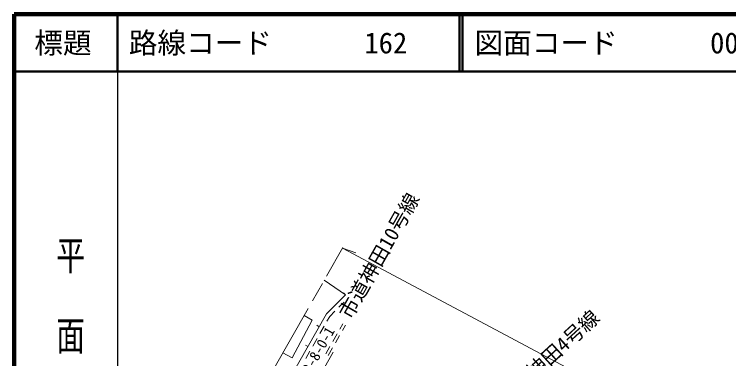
# Model space of a CAD drawing. Units: millimetres at full size, sheet at 1:1000; details may follow other scales. Extents: x 40000 to 680000, y 20000 to 380000.
# Drawn here: x 40000 to 164770, y 319836 to 380000 of the extents above; entities that cross this region are included whole.
import ezdxf
from ezdxf.enums import TextEntityAlignment as Align

# ---------------------------------------------------------------- set-up
doc = ezdxf.new("R2010")
doc.units = ezdxf.units.MM
doc.header["$LTSCALE"] = 1000
doc.linetypes.add('CHAIN', pattern=[18.5, 12, -1.5, 3.5, -1.5])
for name, color, linetype, lineweight in [('M-BGD', 7, 'Continuous', 13), ('M-BMK', 2, 'Continuous', 13), ('M-STR-HTXT', 7, 'Continuous', 13), ('M-TTL', 2, 'Continuous', 140), ('M-TTL-BAND', 7, 'Continuous', 25), ('M-TTL-LINE', 7, 'Continuous', 50)]:
    doc.layers.add(name, color=color, linetype=linetype, lineweight=lineweight)
doc.layers.add('M-BMK-HTXT', color=7, linetype='Continuous')
doc.layers.add('M-TTL-TXT', color=7, linetype='Continuous')
doc.styles.add('@ＭＳ ゴシック', font='')
doc.styles.add('ＭＳ ゴシック', font='')
doc.styles.get('@ＭＳ ゴシック').set_extended_font_data('@MS Gothic')
doc.styles.get('ＭＳ ゴシック').set_extended_font_data('MS Gothic')

msp = doc.modelspace()

# ---------------------------------------------------------------- linework, layer by layer
at = {"layer": 'M-BGD'}
for p, q in [((97854, 330969), (94133, 333543)), ((97854, 330969), (97502, 331324)), ((96690, 328830), (97587, 329719)), ((94602, 326389), (95084, 327237)), ((95084, 327237), (95980, 328126)), ((93248, 325421), (92814, 325668)), ((96858, 325026), (97386, 325956)), ((97312, 324772), (97839, 325700)), ((93368, 324215), (94109, 325519)), ((92135, 322040), (92875, 323345)), ((95624, 322851), (96365, 324156)), ((96078, 322598), (96819, 323902)), ((91274, 321942), (90839, 322189)), ((94390, 320677), (95131, 321982)), ((90901, 319866), (91641, 321171)), ((91845, 314242), (95672, 321003)), ((94844, 320424), (95585, 321728))]:
    msp.add_line(p, q, dxfattribs=at)
for points in [[(97854, 330969), (94522, 327666), (88026, 316219), (85186, 317806)], [(86909, 320836), (88542, 319975), (92016, 326568), (90619, 327362)]]:
    msp.add_lwpolyline(points, dxfattribs=at)
at = {"layer": 'M-BMK', "linetype": 'CHAIN'}
msp.add_line((67119, 286027), (97377, 339249), dxfattribs=at)
at = {"layer": 'M-STR-HTXT'}
msp.add_line((97322, 339152), (99642, 338350), dxfattribs=at)
msp.add_lwpolyline([(274305, 322478), (185478, 302218), (164824, 303154), (97322, 339152)], dxfattribs=at)
at = {"layer": 'M-TTL'}
for p, q in [((40000, 380000), (40000, 20000)), ((680000, 380000), (40000, 380000))]:
    msp.add_line(p, q, dxfattribs=at)
at = {"layer": 'M-TTL-BAND'}
msp.add_line((58000, 370000), (58000, 20000), dxfattribs=at)
at = {"layer": 'M-TTL-LINE'}
for p, q in [((58000, 380000), (58000, 370000)), ((117750, 380000), (117750, 370000)), ((118250, 380000), (118250, 370000)), ((40000, 370000), (680000, 370000))]:
    msp.add_line(p, q, dxfattribs=at)

# ---------------------------------------------------------------- texts
at = {"layer": 'M-BGD', "style": 'ＭＳ ゴシック'}
msp.add_text('162-8-0-1', height=1833, rotation=60.424, dxfattribs=at).set_placement((90995, 314694), align=Align.BOTTOM_LEFT)
at = {"layer": 'M-BMK-HTXT', "style": 'ＭＳ ゴシック'}
for s, rotation, p in [('市道神田10号線', 60.424, (99456, 326158)), ('市道神田4号線', 42.368, (126165, 310791))]:
    msp.add_text(s, height=2566, rotation=rotation, dxfattribs=at).set_placement(p, align=Align.BOTTOM_LEFT)
at = {"layer": 'M-TTL-BAND', "style": '@ＭＳ ゴシック', "width": 1.4}
msp.add_text('平  面  図', height=3666, rotation=270, dxfattribs=at).set_placement((49777, 306475), align=Align.MIDDLE_RIGHT)
at = {"layer": 'M-TTL-TXT', "style": 'ＭＳ ゴシック'}
msp.add_text('標題', height=3666, dxfattribs=at).set_placement((48500, 375000), align=Align.MIDDLE_CENTER)
for s, p in [('路線コード', (60000, 375000)), ('図面コード', (120380, 375000)), ('162', (101142, 375000)), ('008-00', (161521, 375000))]:
    msp.add_text(s, height=3666, dxfattribs=at).set_placement(p, align=Align.MIDDLE_LEFT)

doc.saveas('drawing.dxf')
